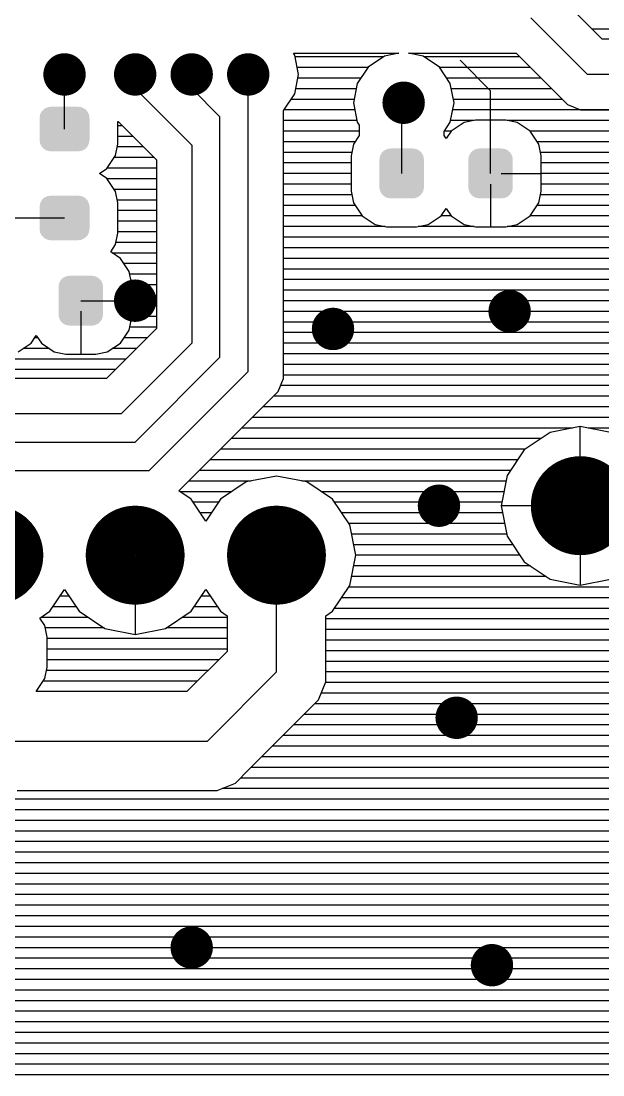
# Model space of a CAD drawing. Extents: x 295 to 953, y 10 to 290.
# Drawn here: x 799.5 to 823.56, y 164.02 to 207.56 of the extents above; entities that cross this region are included whole.
import ezdxf

# ---------------------------------------------------------------- set-up
doc = ezdxf.new("R2010")
doc.units = 0
doc.header["$LTSCALE"] = 5
doc.header["$MEASUREMENT"] = 0
doc.layers.get('0').update_dxf_attribs({"linetype": 'CONTINUOUS', "lineweight": 25})
doc.layers.add('DV-PEI-A6_BOT', color=7, linetype='CONTINUOUS')

msp = doc.modelspace()

# ---------------------------------------------------------------- linework, layer by layer
for points, const_width in [([(801.734, 205.356, -1), (800.858, 205.356, -1)], 0.876), ([(804.655, 205.356, -1), (803.779, 205.356, -1)], 0.876), ([(806.992, 205.356, -1), (806.116, 205.356, -1)], 0.876), ([(809.329, 205.356, -1), (808.453, 205.356, -1)], 0.876), ([(815.755, 204.187, -1), (814.879, 204.187, -1)], 0.876), ([(804.655, 196.008, -1), (803.779, 196.008, -1)], 0.876), ([(820.137, 195.57, -1), (819.26, 195.57, -1)], 0.876), ([(812.834, 194.84, -1), (811.958, 194.84, -1)], 0.876), ([(823.642, 187.537, -1), (821.597, 187.537, -1)], 2.045), ([(817.216, 187.537, -1), (816.339, 187.537, -1)], 0.876), ([(799.397, 185.493, -1), (797.353, 185.493, -1)], 2.045), ([(805.239, 185.493, -1), (803.195, 185.493, -1)], 2.045), ([(811.081, 185.493, -1), (809.037, 185.493, -1)], 2.045), ([(817.946, 178.774, -1), (817.07, 178.774, -1)], 0.876), ([(806.992, 169.281, -1), (806.116, 169.281, -1)], 0.876), ([(819.406, 168.551, -1), (818.53, 168.551, -1)], 0.876)]:
    msp.add_lwpolyline(points, format="xyb", close=True, dxfattribs=dict(const_width=const_width))
for points in [[(802.302, 203.706), (802.246, 203.823), (800.288, 203.706), (800.349, 203.823)], [(802.246, 203.823), (802.234, 203.836), (800.349, 203.823), (800.356, 203.836)], [(802.234, 203.836), (802.145, 203.928), (800.356, 203.836), (800.451, 203.928)], [(802.145, 203.928), (802.127, 203.937), (800.451, 203.928), (800.46, 203.937)], [(802.127, 203.937), (802.015, 203.997), (800.46, 203.937), (800.582, 203.997)], [(802.015, 203.997), (801.988, 204.001), (800.582, 203.997), (800.591, 204.001)], [(801.988, 204.001), (801.872, 204.021), (800.591, 204.001), (800.721, 204.021)], [(802.33, 202.639), (802.33, 203.562), (800.262, 202.639), (800.262, 203.562)], [(802.327, 203.562), (802.309, 203.692), (800.265, 203.562), (800.286, 203.692)], [(802.309, 203.692), (802.302, 203.706), (800.286, 203.692), (800.288, 203.706)], [(802.306, 202.51), (802.327, 202.639), (800.284, 202.51), (800.265, 202.639)], [(802.304, 202.495), (802.306, 202.51), (800.291, 202.495), (800.284, 202.51)], [(802.243, 202.378), (802.304, 202.495), (800.347, 202.378), (800.291, 202.495)], [(802.237, 202.366), (802.243, 202.378), (800.359, 202.366), (800.347, 202.378)], [(802.141, 202.273), (802.237, 202.366), (800.448, 202.273), (800.359, 202.366)], [(802.132, 202.264), (802.141, 202.273), (800.465, 202.264), (800.448, 202.273)], [(802.01, 202.205), (802.132, 202.264), (800.577, 202.205), (800.465, 202.264)], [(802.001, 202.2), (802.01, 202.205), (800.605, 202.2), (800.577, 202.205)], [(801.872, 202.18), (802.001, 202.2), (800.721, 202.18), (800.605, 202.2)], [(816.128, 201.986), (816.072, 202.101), (814.339, 201.986), (814.401, 202.101)], [(816.072, 202.101), (816.059, 202.114), (814.401, 202.101), (814.408, 202.114)], [(816.059, 202.114), (815.97, 202.206), (814.408, 202.114), (814.503, 202.206)], [(815.97, 202.206), (815.952, 202.215), (814.503, 202.206), (814.513, 202.215)], [(815.952, 202.215), (815.841, 202.273), (814.513, 202.215), (814.635, 202.273)], [(815.841, 202.273), (815.811, 202.278), (814.635, 202.273), (814.645, 202.278)], [(815.811, 202.278), (815.697, 202.296), (814.645, 202.278), (814.774, 202.296)], [(815.697, 202.296), (815.697, 202.3), (814.774, 202.296), (814.774, 202.3)], [(819.803, 201.986), (819.747, 202.101), (818.014, 201.986), (818.075, 202.101)], [(819.747, 202.101), (819.734, 202.114), (818.075, 202.101), (818.082, 202.114)], [(819.734, 202.114), (819.645, 202.206), (818.082, 202.114), (818.178, 202.206)], [(819.645, 202.206), (819.627, 202.215), (818.178, 202.206), (818.188, 202.215)], [(819.627, 202.215), (819.515, 202.273), (818.188, 202.215), (818.31, 202.273)], [(819.515, 202.273), (819.485, 202.278), (818.31, 202.273), (818.32, 202.278)], [(819.485, 202.278), (819.371, 202.296), (818.32, 202.278), (818.448, 202.296)], [(819.371, 202.296), (819.371, 202.3), (818.448, 202.296), (818.448, 202.3)], [(816.155, 201.842), (816.136, 201.97), (814.315, 201.842), (814.337, 201.97)], [(816.155, 201.839), (816.155, 201.842), (814.315, 201.839), (814.315, 201.842)], [(816.155, 200.694), (816.155, 201.839), (814.315, 200.694), (814.315, 201.839)], [(816.136, 201.97), (816.128, 201.986), (814.337, 201.97), (814.339, 201.986)], [(819.83, 201.842), (819.81, 201.97), (817.99, 201.842), (818.011, 201.97)], [(819.83, 201.839), (819.83, 201.842), (817.99, 201.839), (817.99, 201.842)], [(819.83, 200.694), (819.83, 201.839), (817.99, 200.694), (817.99, 201.839)], [(819.81, 201.97), (819.803, 201.986), (818.011, 201.97), (818.014, 201.986)], [(802.127, 200.263), (802.015, 200.322), (800.46, 200.263), (800.582, 200.322)], [(802.015, 200.322), (801.988, 200.327), (800.582, 200.322), (800.591, 200.327)], [(801.988, 200.327), (801.872, 200.346), (800.591, 200.327), (800.721, 200.346)], [(816.155, 200.691), (816.155, 200.694), (814.315, 200.691), (814.315, 200.694)], [(816.133, 200.562), (816.155, 200.691), (814.334, 200.562), (814.315, 200.691)], [(816.131, 200.547), (816.133, 200.562), (814.342, 200.547), (814.334, 200.562)], [(816.069, 200.431), (816.131, 200.547), (814.398, 200.431), (814.342, 200.547)], [(816.062, 200.418), (816.069, 200.431), (814.411, 200.418), (814.398, 200.431)], [(815.967, 200.327), (816.062, 200.418), (814.5, 200.327), (814.411, 200.418)], [(815.957, 200.317), (815.967, 200.327), (814.518, 200.317), (814.5, 200.327)], [(815.835, 200.259), (815.957, 200.317), (814.63, 200.259), (814.518, 200.317)], [(819.83, 200.691), (819.83, 200.694), (817.99, 200.691), (817.99, 200.694)], [(819.808, 200.562), (819.83, 200.691), (818.009, 200.562), (817.99, 200.691)], [(819.805, 200.547), (819.808, 200.562), (818.017, 200.547), (818.009, 200.562)], [(819.744, 200.431), (819.805, 200.547), (818.073, 200.431), (818.017, 200.547)], [(819.737, 200.418), (819.744, 200.431), (818.086, 200.418), (818.073, 200.431)], [(819.641, 200.327), (819.737, 200.418), (818.175, 200.327), (818.086, 200.418)], [(819.632, 200.317), (819.641, 200.327), (818.193, 200.317), (818.175, 200.327)], [(819.51, 200.259), (819.632, 200.317), (818.304, 200.259), (818.193, 200.317)], [(802.33, 198.964), (802.33, 199.887), (800.262, 198.964), (800.262, 199.887)], [(802.327, 199.887), (802.309, 200.017), (800.265, 199.887), (800.286, 200.017)], [(802.309, 200.017), (802.302, 200.032), (800.286, 200.017), (800.288, 200.032)], [(802.302, 200.032), (802.246, 200.149), (800.288, 200.032), (800.349, 200.149)], [(802.246, 200.149), (802.234, 200.161), (800.349, 200.149), (800.356, 200.161)], [(802.234, 200.161), (802.145, 200.254), (800.356, 200.161), (800.451, 200.254)], [(802.145, 200.254), (802.127, 200.263), (800.451, 200.254), (800.46, 200.263)], [(815.825, 200.254), (815.835, 200.259), (814.66, 200.254), (814.63, 200.259)], [(815.697, 200.236), (815.825, 200.254), (814.774, 200.236), (814.66, 200.254)], [(815.697, 200.232), (815.697, 200.236), (814.774, 200.232), (814.774, 200.236)], [(819.5, 200.254), (819.51, 200.259), (818.334, 200.254), (818.304, 200.259)], [(819.371, 200.236), (819.5, 200.254), (818.448, 200.236), (818.334, 200.254)], [(819.371, 200.232), (819.371, 200.236), (818.448, 200.232), (818.448, 200.236)], [(802.306, 198.835), (802.327, 198.964), (800.284, 198.835), (800.265, 198.964)], [(802.304, 198.82), (802.306, 198.835), (800.291, 198.82), (800.284, 198.835)], [(802.243, 198.703), (802.304, 198.82), (800.347, 198.703), (800.291, 198.82)], [(802.237, 198.691), (802.243, 198.703), (800.359, 198.691), (800.347, 198.703)], [(802.141, 198.598), (802.237, 198.691), (800.448, 198.598), (800.359, 198.691)], [(802.132, 198.589), (802.141, 198.598), (800.465, 198.589), (800.448, 198.598)], [(802.01, 198.53), (802.132, 198.589), (800.577, 198.53), (800.465, 198.589)], [(802.001, 198.525), (802.01, 198.53), (800.605, 198.525), (800.577, 198.53)], [(801.872, 198.506), (802.001, 198.525), (800.721, 198.506), (800.605, 198.525)], [(802.861, 196.728), (802.805, 196.843), (801.072, 196.728), (801.134, 196.843)], [(802.805, 196.843), (802.792, 196.857), (801.134, 196.843), (801.141, 196.857)], [(802.792, 196.857), (802.703, 196.948), (801.141, 196.857), (801.236, 196.948)], [(802.703, 196.948), (802.685, 196.958), (801.236, 196.948), (801.246, 196.958)], [(802.685, 196.958), (802.574, 197.015), (801.246, 196.958), (801.368, 197.015)], [(802.574, 197.015), (802.544, 197.02), (801.368, 197.015), (801.378, 197.02)], [(802.544, 197.02), (802.429, 197.039), (801.378, 197.02), (801.506, 197.039)], [(802.429, 197.039), (802.429, 197.042), (801.506, 197.039), (801.506, 197.042)], [(802.888, 196.584), (802.869, 196.712), (801.048, 196.584), (801.07, 196.712)], [(802.888, 196.581), (802.888, 196.584), (801.048, 196.581), (801.048, 196.584)], [(802.888, 195.436), (802.888, 196.581), (801.048, 195.436), (801.048, 196.581)], [(802.869, 196.712), (802.861, 196.728), (801.07, 196.712), (801.072, 196.728)], [(802.888, 195.433), (802.888, 195.436), (801.048, 195.433), (801.048, 195.436)], [(802.866, 195.305), (802.888, 195.433), (801.067, 195.305), (801.048, 195.433)], [(802.864, 195.289), (802.866, 195.305), (801.075, 195.289), (801.067, 195.305)], [(802.802, 195.173), (802.864, 195.289), (801.131, 195.173), (801.075, 195.289)], [(802.795, 195.16), (802.802, 195.173), (801.144, 195.16), (801.131, 195.173)], [(802.7, 195.069), (802.795, 195.16), (801.233, 195.069), (801.144, 195.16)], [(802.69, 195.059), (802.7, 195.069), (801.251, 195.059), (801.233, 195.069)], [(802.568, 195.001), (802.69, 195.059), (801.362, 195.001), (801.251, 195.059)], [(802.558, 194.997), (802.568, 195.001), (801.392, 194.997), (801.362, 195.001)], [(802.429, 194.978), (802.558, 194.997), (801.506, 194.978), (801.392, 194.997)], [(802.429, 194.974), (802.429, 194.978), (801.506, 194.974), (801.506, 194.978)]]:
    msp.add_solid(points)
at = {"layer": 'DV-PEI-A6_BOT'}
for p, q in [((823.519, 206.816), (822.503, 207.833)), ((822.912, 205.356), (820.575, 207.692)), ((836.068, 207.231), (823.098, 207.231)), ((835.454, 206.816), (823.519, 206.816)), ((810.819, 206.15), (810.766, 206.232)), ((810.766, 206.232), (815.118, 206.232)), ((810.976, 205.356), (810.819, 206.15)), ((814.482, 206.08), (810.83, 206.08)), ((814.522, 206.109), (813.845, 205.659)), ((815.118, 206.232), (814.522, 206.109)), ((816.117, 206.109), (815.521, 206.232)), ((815.521, 206.232), (819.973, 206.232)), ((816.795, 205.659), (816.117, 206.109)), ((820.119, 206.08), (816.158, 206.08)), ((819.973, 206.232), (822.088, 204.117)), ((813.839, 205.642), (810.918, 205.642)), ((813.845, 205.659), (813.395, 204.982)), ((817.245, 204.982), (816.795, 205.659)), ((820.557, 205.642), (816.801, 205.642)), ((818.91, 204.684), (817.654, 205.94)), ((801.296, 203.101), (801.296, 205.356)), ((804.217, 205.356), (804.217, 204.771)), ((806.554, 204.771), (806.554, 205.356)), ((808.891, 193.087), (808.891, 205.356)), ((810.819, 204.555), (810.976, 205.356)), ((813.541, 205.204), (810.947, 205.204)), ((820.995, 205.204), (817.099, 205.204)), ((836.932, 205.356), (822.912, 205.356)), ((804.217, 204.771), (806.554, 202.435)), ((807.722, 203.603), (806.554, 204.771)), ((813.354, 204.766), (810.859, 204.766)), ((813.395, 204.982), (813.237, 204.187)), ((817.403, 204.187), (817.245, 204.982)), ((821.433, 204.766), (817.286, 204.766)), ((818.91, 201.266), (818.91, 204.684)), ((810.369, 203.878), (810.819, 204.555)), ((813.266, 204.327), (810.673, 204.327)), ((821.872, 204.327), (817.373, 204.327)), ((810.351, 203.872), (810.369, 203.878)), ((810.351, 193.374), (810.351, 203.872)), ((813.296, 203.889), (810.375, 203.889)), ((813.237, 204.187), (813.395, 203.387)), ((815.235, 204.1), (815.317, 204.187)), ((815.235, 201.266), (815.235, 204.1)), ((817.245, 203.387), (817.403, 204.187)), ((835.454, 203.889), (817.344, 203.889)), ((822.088, 204.117), (822.625, 203.895)), ((822.625, 203.895), (835.454, 203.895)), ((803.504, 202.481), (803.504, 203.41)), ((803.504, 203.41), (803.516, 203.41)), ((803.516, 203.41), (805.093, 201.827)), ((807.722, 193.672), (807.722, 203.603)), ((813.383, 203.451), (810.351, 203.451)), ((813.395, 203.387), (813.483, 203.258)), ((816.988, 202.995), (817.245, 203.387)), ((818.226, 203.451), (817.256, 203.451)), ((817.817, 203.369), (817.28, 203.013)), ((818.29, 203.469), (817.817, 203.369)), ((819.535, 203.469), (818.29, 203.469)), ((818.91, 201.704), (818.91, 203.469)), ((820.008, 203.369), (819.535, 203.469)), ((836.097, 203.451), (819.599, 203.451)), ((820.546, 203.013), (820.008, 203.369)), ((803.691, 203.235), (803.504, 203.235)), ((813.483, 203.013), (810.351, 203.013)), ((813.483, 203.258), (813.483, 202.838)), ((816.988, 202.838), (816.988, 202.995)), ((817.286, 203.013), (816.999, 203.013)), ((817.28, 203.013), (817.07, 202.703)), ((837.768, 203.013), (820.54, 203.013)), ((820.908, 202.475), (820.546, 203.013)), ((803.405, 202.008), (803.504, 202.481)), ((804.129, 202.797), (803.504, 202.797)), ((813.307, 202.575), (810.351, 202.575)), ((813.483, 202.838), (813.237, 202.475)), ((817.07, 202.703), (816.988, 202.838)), ((837.68, 202.575), (820.838, 202.575)), ((804.568, 202.359), (803.475, 202.359)), ((806.554, 202.435), (806.554, 194.256)), ((813.173, 202.137), (810.351, 202.137)), ((813.237, 202.475), (813.144, 201.996)), ((821.001, 201.996), (820.908, 202.475)), ((837.68, 202.137), (820.972, 202.137)), ((803.049, 201.471), (803.405, 202.008)), ((805.006, 201.921), (803.347, 201.921)), ((805.093, 201.827), (805.093, 194.858)), ((813.144, 201.699), (810.351, 201.699)), ((813.144, 201.996), (813.144, 200.53)), ((821.001, 200.53), (821.001, 201.996)), ((837.68, 201.699), (821.001, 201.699)), ((802.739, 201.266), (803.049, 201.471)), ((803.049, 201.056), (802.739, 201.266)), ((805.093, 201.482), (803.055, 201.482)), ((813.144, 201.26), (810.351, 201.26)), ((819.348, 201.266), (821.001, 201.266)), ((837.68, 201.26), (821.001, 201.26)), ((803.405, 200.518), (803.049, 201.056)), ((805.093, 201.044), (803.06, 201.044)), ((813.144, 200.822), (810.351, 200.822)), ((818.91, 200.828), (818.91, 199.058)), ((837.739, 200.822), (821.001, 200.822)), ((805.093, 200.606), (803.353, 200.606)), ((803.504, 200.045), (803.405, 200.518)), ((813.173, 200.384), (810.351, 200.384)), ((813.144, 200.53), (813.237, 200.051)), ((820.908, 200.051), (821.001, 200.53)), ((837.943, 200.384), (820.972, 200.384)), ((805.093, 200.168), (803.475, 200.168)), ((803.504, 198.801), (803.504, 200.045)), ((813.307, 199.946), (810.351, 199.946)), ((813.237, 200.051), (813.599, 199.514)), ((820.546, 199.514), (820.908, 200.051)), ((838.358, 199.946), (820.838, 199.946)), ((805.093, 199.73), (803.504, 199.73)), ((813.605, 199.508), (810.351, 199.508)), ((813.599, 199.514), (814.137, 199.157)), ((816.328, 199.157), (816.865, 199.514)), ((817.286, 199.508), (816.859, 199.508)), ((816.865, 199.514), (817.07, 199.823)), ((817.07, 199.823), (817.28, 199.514)), ((817.28, 199.514), (817.817, 199.157)), ((820.008, 199.157), (820.546, 199.514)), ((854.955, 199.508), (820.54, 199.508)), ((798.375, 199.426), (801.296, 199.426)), ((805.093, 199.292), (803.504, 199.292)), ((814.546, 199.07), (810.351, 199.07)), ((814.137, 199.157), (814.61, 199.058)), ((814.61, 199.058), (815.854, 199.058)), ((815.854, 199.058), (816.328, 199.157)), ((818.226, 199.07), (815.919, 199.07)), ((817.817, 199.157), (818.29, 199.058)), ((818.29, 199.058), (819.535, 199.058)), ((819.535, 199.058), (820.008, 199.157)), ((838.375, 199.07), (819.599, 199.07)), ((803.405, 198.328), (803.504, 198.801)), ((805.093, 198.853), (803.504, 198.853)), ((837.931, 198.631), (810.351, 198.631)), ((803.206, 198.024), (803.405, 198.328)), ((805.093, 198.415), (803.423, 198.415)), ((837.715, 198.193), (810.351, 198.193)), ((803.604, 197.755), (803.206, 198.024)), ((805.093, 197.977), (803.271, 197.977)), ((803.966, 197.218), (803.604, 197.755)), ((837.651, 197.755), (810.351, 197.755)), ((805.093, 197.539), (803.75, 197.539)), ((837.651, 197.317), (810.351, 197.317)), ((804.059, 196.739), (803.966, 197.218)), ((805.093, 197.101), (803.989, 197.101)), ((837.651, 196.879), (810.351, 196.879)), ((804.059, 195.272), (804.059, 196.739)), ((805.093, 196.663), (804.059, 196.663)), ((837.692, 196.441), (810.351, 196.441)), ((801.968, 196.008), (804.217, 196.008)), ((802.406, 196.008), (804.059, 196.008)), ((805.093, 196.225), (804.059, 196.225)), ((837.855, 196.003), (810.351, 196.003)), ((801.968, 195.57), (801.968, 193.8)), ((805.093, 195.786), (804.059, 195.786)), ((838.194, 195.564), (810.351, 195.564)), ((803.966, 194.793), (804.059, 195.272)), ((805.093, 195.348), (804.059, 195.348)), ((838.048, 195.126), (810.351, 195.126)), ((805.093, 194.858), (803.031, 192.795)), ((803.604, 194.256), (803.966, 194.793)), ((805.093, 194.91), (803.989, 194.91)), ((837.756, 194.688), (810.351, 194.688)), ((799.386, 193.899), (799.923, 194.256)), ((799.923, 194.256), (800.128, 194.565)), ((800.192, 194.472), (800.069, 194.472)), ((800.128, 194.565), (800.338, 194.256)), ((800.338, 194.256), (800.875, 193.899)), ((803.066, 193.899), (803.604, 194.256)), ((806.554, 194.256), (803.633, 191.335)), ((804.708, 194.472), (803.75, 194.472)), ((837.663, 194.25), (810.351, 194.25)), ((800.671, 194.034), (799.59, 194.034)), ((800.875, 193.899), (801.349, 193.8)), ((801.349, 193.8), (802.593, 193.8)), ((802.593, 193.8), (803.066, 193.899)), ((804.27, 194.034), (803.271, 194.034)), ((837.651, 193.812), (810.351, 193.812)), ((803.832, 193.596), (758.778, 193.596)), ((804.217, 190.166), (807.722, 193.672)), ((837.651, 193.374), (810.351, 193.374)), ((810.351, 192.795), (810.351, 193.374)), ((803.393, 193.158), (758.86, 193.158)), ((804.801, 188.998), (808.891, 193.087)), ((837.657, 192.936), (810.351, 192.936)), ((803.031, 192.795), (766.25, 192.795)), ((810.129, 192.258), (810.351, 192.795)), ((837.744, 192.497), (810.234, 192.497)), ((809.72, 191.849), (810.129, 192.258)), ((838.031, 192.059), (809.936, 192.059)), ((806.04, 188.168), (809.72, 191.849)), ((838.591, 191.621), (809.498, 191.621)), ((803.633, 191.335), (766.536, 191.335)), ((841.22, 191.183), (809.06, 191.183)), ((822.304, 190.745), (808.622, 190.745)), ((822.619, 190.809), (821.369, 190.564)), ((822.619, 188.572), (822.619, 190.809)), ((823.875, 190.564), (822.619, 190.809)), ((841.156, 190.745), (822.941, 190.745)), ((820.99, 190.307), (808.184, 190.307)), ((821.369, 190.564), (820.306, 189.851)), ((777.928, 190.166), (804.217, 190.166)), ((820.335, 189.868), (807.746, 189.868)), ((820.306, 189.851), (819.593, 188.788)), ((820.026, 189.43), (807.308, 189.43)), ((796.038, 188.998), (804.801, 188.998)), ((819.733, 188.992), (806.869, 188.992)), ((809.013, 188.554), (806.431, 188.554)), ((810.059, 188.764), (808.809, 188.519)), ((811.315, 188.519), (810.059, 188.764)), ((819.552, 188.554), (811.111, 188.554)), ((819.593, 188.788), (819.348, 187.537)), ((806.022, 188.151), (806.04, 188.168)), ((806.536, 187.806), (806.022, 188.151)), ((808.213, 188.116), (806.069, 188.116)), ((808.809, 188.519), (807.746, 187.806)), ((812.378, 187.806), (811.315, 188.519)), ((819.465, 188.116), (811.911, 188.116)), ((807.138, 186.901), (806.536, 187.806)), ((807.664, 187.678), (806.618, 187.678)), ((807.746, 187.806), (807.138, 186.901)), ((813.091, 186.743), (812.378, 187.806)), ((819.377, 187.678), (812.46, 187.678)), ((807.366, 187.24), (806.916, 187.24)), ((819.406, 187.24), (812.758, 187.24)), ((821.585, 187.537), (819.348, 187.537)), ((819.348, 187.537), (819.593, 186.281)), ((819.494, 186.801), (813.05, 186.801)), ((813.336, 185.493), (813.091, 186.743)), ((822.619, 186.498), (822.619, 184.26)), ((819.582, 186.363), (813.161, 186.363)), ((819.593, 186.281), (820.306, 185.218)), ((819.833, 185.925), (813.249, 185.925)), ((810.059, 180.673), (810.059, 185.493)), ((813.091, 184.237), (813.336, 185.493)), ((820.125, 185.487), (813.336, 185.487)), ((820.306, 185.218), (821.369, 184.506)), ((820.557, 185.049), (813.249, 185.049)), ((804.217, 184.342), (804.217, 182.215)), ((812.378, 183.174), (813.091, 184.237)), ((821.211, 184.611), (813.161, 184.611)), ((821.369, 184.506), (822.619, 184.26)), ((822.619, 184.26), (823.875, 184.506)), ((800.694, 183.174), (801.296, 184.079)), ((801.489, 183.799), (801.109, 183.799)), ((801.296, 184.079), (801.904, 183.174)), ((806.536, 183.174), (807.138, 184.079)), ((807.331, 183.799), (806.951, 183.799)), ((807.138, 184.079), (807.746, 183.174)), ((841.366, 184.173), (813.05, 184.173)), ((801.781, 183.36), (800.817, 183.36)), ((807.623, 183.36), (806.659, 183.36)), ((841.279, 183.734), (812.758, 183.734)), ((800.28, 182.893), (800.694, 183.174)), ((800.484, 182.583), (800.28, 182.893)), ((802.283, 182.922), (800.315, 182.922)), ((801.904, 183.174), (802.967, 182.461)), ((805.473, 182.461), (806.536, 183.174)), ((808.014, 182.922), (806.157, 182.922)), ((807.746, 183.174), (808.014, 182.992)), ((808.014, 182.992), (808.014, 181.514)), ((812.104, 182.992), (812.378, 183.174)), ((812.104, 181.076), (812.104, 182.992)), ((841.366, 183.296), (812.46, 183.296)), ((800.583, 182.11), (800.484, 182.583)), ((802.938, 182.484), (800.507, 182.484)), ((802.967, 182.461), (804.217, 182.215)), ((804.217, 182.215), (805.473, 182.461)), ((808.014, 182.484), (805.502, 182.484)), ((841.489, 182.858), (812.104, 182.858)), ((800.583, 180.866), (800.583, 182.11)), ((808.014, 182.046), (800.583, 182.046)), ((841.781, 182.42), (812.104, 182.42)), ((808.014, 181.608), (800.583, 181.608)), ((842.307, 181.982), (812.104, 181.982)), ((807.67, 181.17), (800.583, 181.17)), ((808.014, 181.514), (806.355, 179.855)), ((847.594, 181.544), (812.104, 181.544)), ((800.484, 180.393), (800.583, 180.866)), ((807.232, 180.732), (800.554, 180.732)), ((847.594, 181.105), (812.104, 181.105)), ((812.104, 180.264), (812.104, 181.076)), ((800.128, 179.855), (800.484, 180.393)), ((806.793, 180.293), (800.42, 180.293)), ((810.059, 180.673), (807.202, 177.811)), ((847.594, 180.667), (812.104, 180.667)), ((806.355, 179.855), (800.128, 179.855)), ((806.355, 179.855), (800.128, 179.855)), ((811.794, 179.511), (812.104, 180.264)), ((847.594, 180.229), (812.092, 180.229)), ((811.222, 178.938), (811.794, 179.511)), ((847.594, 179.791), (811.911, 179.791)), ((847.594, 179.353), (811.636, 179.353)), ((808.932, 176.648), (811.222, 178.938)), ((847.594, 178.915), (811.198, 178.915)), ((847.594, 178.477), (810.76, 178.477)), ((798.375, 177.811), (807.202, 177.811)), ((847.594, 178.038), (810.322, 178.038)), ((847.594, 177.6), (809.884, 177.6)), ((845.018, 177.162), (809.446, 177.162)), ((808.359, 176.075), (808.932, 176.648)), ((844.702, 176.724), (809.008, 176.724)), ((807.605, 175.766), (808.359, 176.075)), ((844.55, 176.286), (808.569, 176.286)), ((799.333, 175.766), (807.605, 175.766)), ((829.636, 175.848), (807.816, 175.848)), ((828.385, 175.41), (777.052, 175.41)), ((827.778, 174.971), (777.052, 174.971)), ((827.486, 174.533), (777.052, 174.533)), ((827.194, 174.095), (777.052, 174.095)), ((827.094, 173.657), (777.052, 173.657)), ((827.007, 173.219), (777.052, 173.219)), ((826.978, 172.781), (777.052, 172.781)), ((827.065, 172.342), (777.052, 172.342)), ((827.153, 171.904), (792.282, 171.904)), ((827.386, 171.466), (792.697, 171.466)), ((827.679, 171.028), (792.901, 171.028)), ((828.163, 170.59), (792.96, 170.59)), ((828.905, 170.152), (792.96, 170.152)), ((828.602, 169.714), (792.96, 169.714)), ((827.947, 169.275), (792.96, 169.275)), ((827.585, 168.837), (792.872, 168.837)), ((827.287, 168.399), (792.597, 168.399)), ((827.124, 167.961), (792.06, 167.961)), ((827.036, 167.523), (777.052, 167.523)), ((826.948, 167.085), (777.052, 167.085)), ((827.036, 166.647), (777.052, 166.647)), ((827.124, 166.208), (777.052, 166.208)), ((827.293, 165.77), (777.052, 165.77)), ((827.585, 165.332), (777.052, 165.332)), ((827.947, 164.894), (777.052, 164.894)), ((828.602, 164.456), (777.052, 164.456)), ((828.21, 164.018), (777.052, 164.018))]:
    msp.add_line(p, q, dxfattribs=at)

doc.saveas('drawing.dxf')
